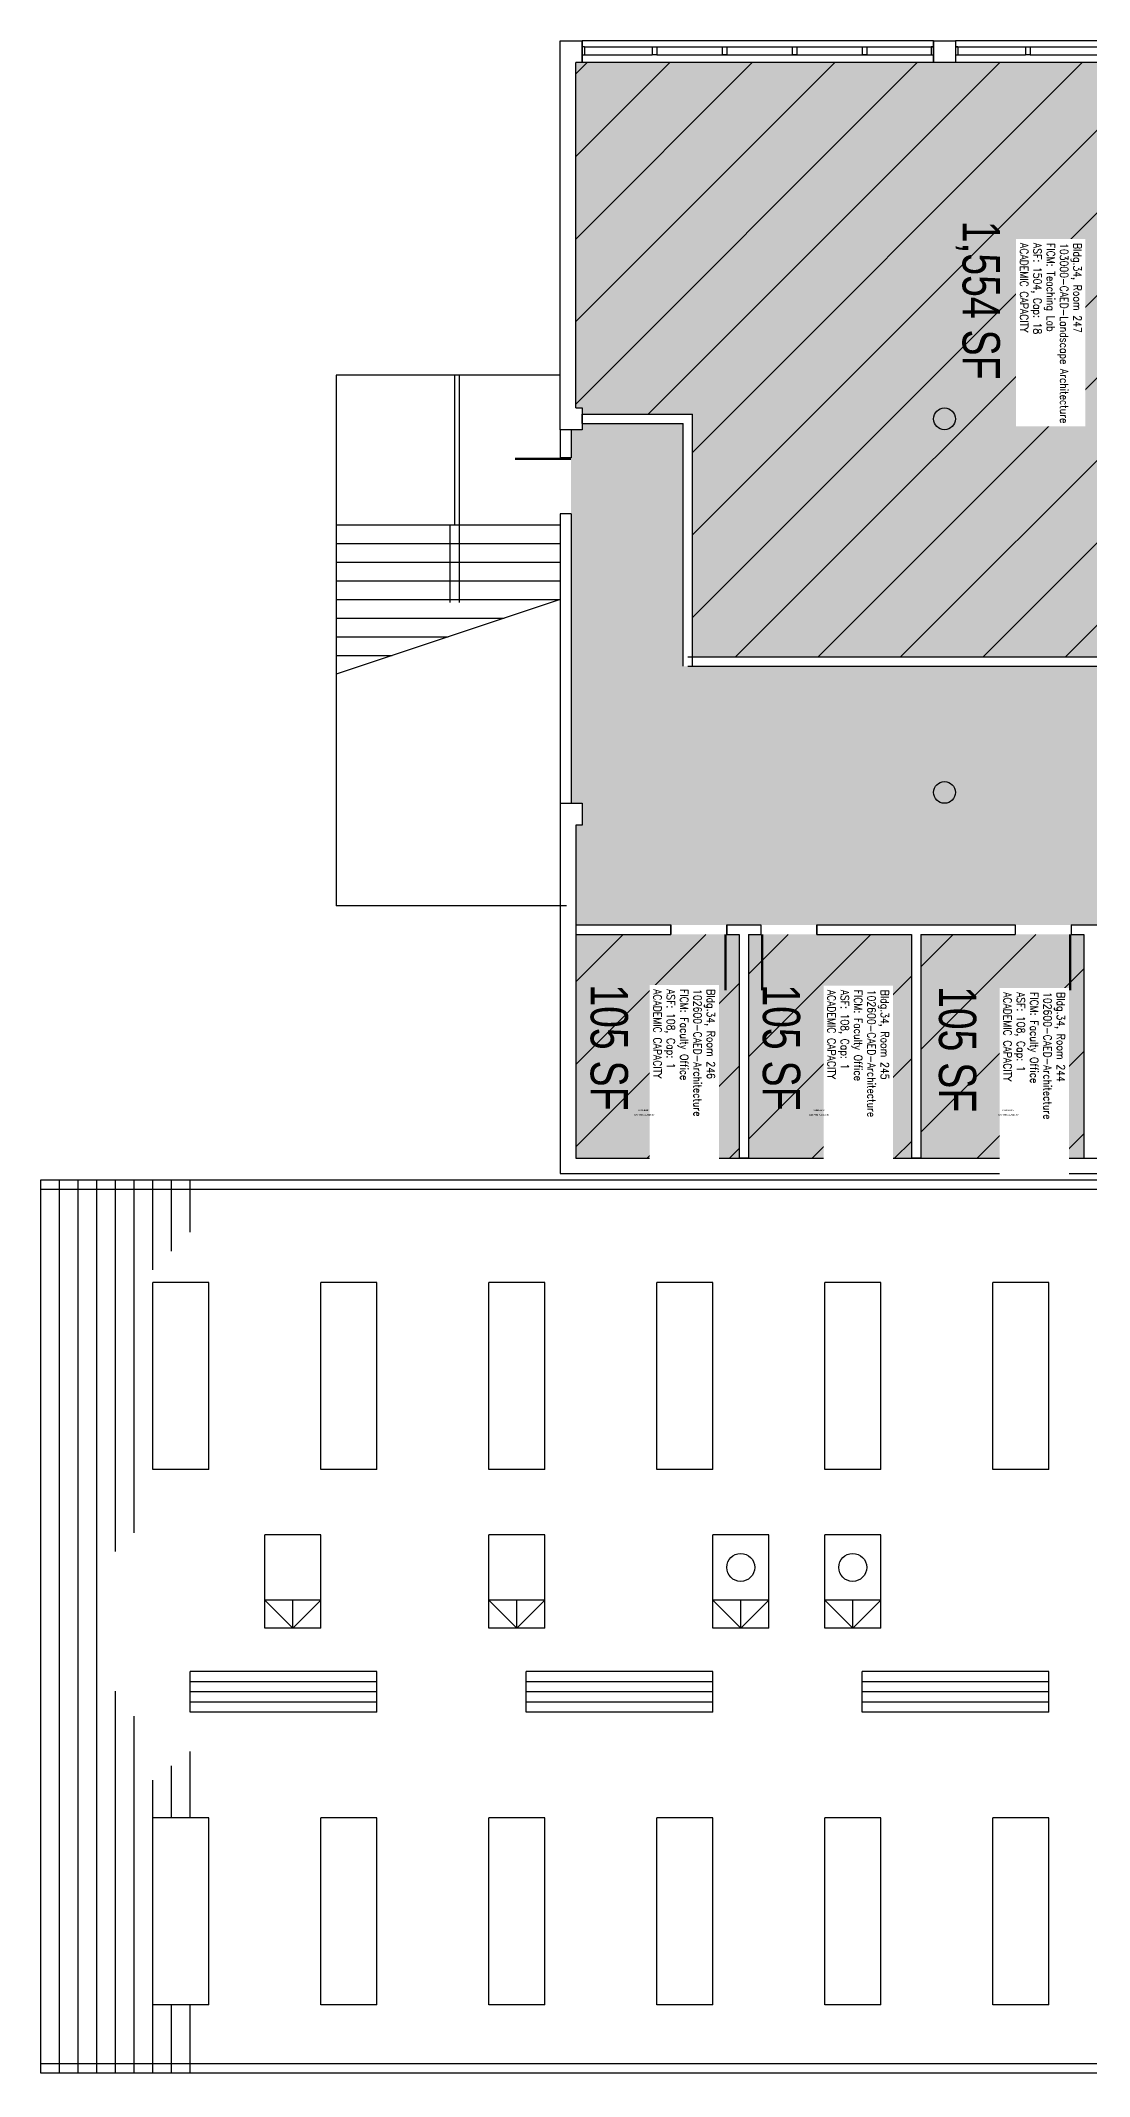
# Model space of a CAD drawing. Header units: inches. Extents: x -334 to 3612, y -24 to 2633.
# Drawn here: x -334 to 340, y 1322 to 2630 of the extents above; entities that cross this region are included whole.
import ezdxf
from ezdxf.enums import TextEntityAlignment as Align

# ---------------------------------------------------------------- set-up
doc = ezdxf.new("R2010")
doc.units = ezdxf.units.IN
doc.header["$LTSCALE"] = 10
doc.header["$MEASUREMENT"] = 0
for name, color, linetype in [('A-DOOR', 2, 'CONTINUOUS'), ('A-FLOR', 3, 'CONTINUOUS'), ('A-GLAZ', 1, 'CONTINUOUS'), ('A-GLAZ-SILL', 2, 'CONTINUOUS'), ('A-IDEN-CNUM', 7, 'CONTINUOUS'), ('A-IDEN-RNUM', 7, 'CONTINUOUS'), ('A-IDEN-SNUM', 4, 'CONTINUOUS'), ('A-IDEN-VNUM', 4, 'CONTINUOUS'), ('A-ROOF', 2, 'CONTINUOUS'), ('A-WALL', 5, 'CONTINUOUS'), ('AREA-TEXT', 3, 'CONTINUOUS'), ('Rooms-Capacity', 4, 'CONTINUOUS'), ('Rooms-Category-Color', 7, 'CONTINUOUS'), ('Rooms-College-Color', 7, 'CONTINUOUS'), ('Rooms-Department-Color', 7, 'CONTINUOUS'), ('Rooms-Division-Color', 7, 'CONTINUOUS'), ('Rooms-Information', 7, 'CONTINUOUS')]:
    doc.layers.add(name, color=color, linetype=linetype)
doc.styles.add('AREA', font='arial.ttf', dxfattribs={"width": 0.75, "height": 24})
doc.styles.add('ROOMSNUMBER', font='txt', dxfattribs={"height": 0.03})
doc.styles.add('ROOMVNUMBER', font='simplex.shx', dxfattribs={"width": 0.85})

msp = doc.modelspace()

# ---------------------------------------------------------------- hatches: boundary and pattern name
at = {"layer": 'Rooms-Capacity'}
h = msp.add_hatch(dxfattribs=at)
h.set_pattern_fill('ANSI31', color=256, scale=300, style=0)
h.paths.add_polyline_path([(626.5, 2616), (14, 2616), (10, 2616), (10, 2394), (14, 2394), (14, 2390), (85, 2390), (85, 2234), (413.5, 2234), (449.5, 2234), (626.5, 2234)])
h = msp.add_hatch(dxfattribs=at)
h.set_pattern_fill('ANSI31', color=256, scale=300, style=0)
h.paths.add_polyline_path([(115, 2055.7), (107, 2055.7), (71, 2055.7), (10, 2055.7), (10, 1912), (115, 1912)])
h = msp.add_hatch(dxfattribs=at)
h.set_pattern_fill('ANSI31', color=256, scale=300, style=0)
h.paths.add_polyline_path([(225.7, 2055.7), (165, 2055.7), (129, 2055.7), (121, 2055.7), (121, 1912), (225.7, 1912)])
h = msp.add_hatch(dxfattribs=at)
h.set_pattern_fill('ANSI31', color=256, scale=300, style=0)
h.paths.add_polyline_path([(336.5, 2055.7), (327.7, 2055.7), (292.5, 2055.7), (231.7, 2055.7), (231.7, 1912), (336.5, 1912)])
at = {"layer": 'Rooms-Category-Color', "true_color": 0xe3f498}
msp.add_hatch(color=61, dxfattribs=at).paths.add_polyline_path([(626.5, 2616), (14, 2616), (10, 2616), (10, 2394), (14, 2394), (14, 2390), (85, 2390), (85, 2234), (413.5, 2234), (449.5, 2234), (626.5, 2234)])
at = {"layer": 'Rooms-Category-Color', "true_color": 0xadadad}
h = msp.add_hatch(color=253, dxfattribs=at)
edge = h.paths.add_edge_path()
edge.add_line((2158, 1898), (2155, 1898))
edge.add_line((2155, 1898), (2155, 1918))
edge.add_line((2155, 1918), (2155, 1954))
edge.add_line((2155, 1954), (2155, 2038))
edge.add_line((2155, 2038), (2155, 2074))
edge.add_line((2155, 2074), (2155, 2140))
edge.add_line((2155, 2140), (2155, 2154))
edge.add_line((2155, 2154), (2162.5, 2154))
edge.add_line((2162.5, 2154), (2162.5, 2220))
edge.add_line((2162.5, 2220), (2162.5, 2228))
edge.add_line((2162.5, 2228), (2060.5, 2228))
edge.add_line((2060.5, 2228), (2024.5, 2228))
edge.add_line((2024.5, 2228), (1891, 2228))
edge.add_line((1891, 2228), (1819, 2228))
edge.add_line((1819, 2228), (1423, 2228))
edge.add_line((1423, 2228), (1387, 2228))
edge.add_line((1387, 2228), (845.5, 2228))
edge.add_line((845.5, 2228), (809.5, 2228))
edge.add_line((809.5, 2228), (449.5, 2228))
edge.add_line((449.5, 2228), (413.5, 2228))
edge.add_line((413.5, 2228), (79, 2228))
edge.add_line((79, 2228), (79, 2384))
edge.add_line((79, 2384), (14, 2384))
edge.add_line((14, 2384), (14, 2380))
edge.add_line((14, 2380), (7, 2380))
edge.add_line((7, 2380), (7, 2362))
edge.add_line((7, 2362), (7, 2140))
edge.add_line((7, 2140), (14, 2140))
edge.add_line((14, 2140), (14, 2126))
edge.add_line((14, 2126), (10, 2126))
edge.add_line((10, 2126), (10, 2061.8))
edge.add_line((10, 2061.8), (71, 2061.8))
edge.add_line((71, 2061.8), (107, 2061.8))
edge.add_line((107, 2061.8), (1436, 2061.8))
edge.add_line((1436, 2061.8), (1444, 2061.8))
edge.add_line((1444, 2061.8), (1444, 2140.7))
edge.add_arc((1447, 2147), 7, 180, 244.6231, ccw=False)
edge.add_arc((1447, 2147), 7, 115.3769, 180, ccw=False)
edge.add_line((1444, 2153.3), (1444, 2154))
edge.add_line((1444, 2154), (1447, 2154))
edge.add_arc((1447, 2147), 7, 89.9909, 90.009, ccw=False)
edge.add_line((1447, 2154), (1608, 2154))
edge.add_line((1608, 2154), (1644, 2154))
edge.add_line((1644, 2154), (1680, 2154))
edge.add_line((1680, 2154), (1680, 2154))
edge.add_line((1680, 2154), (1694, 2154))
edge.add_line((1694, 2154), (1694, 2154))
edge.add_line((1694, 2154), (1748.7, 2154))
edge.add_line((1748.7, 2154), (1784.8, 2154))
edge.add_line((1784.8, 2154), (1804, 2154))
edge.add_line((1804, 2154), (1920, 2154))
edge.add_line((1920, 2154), (1934, 2154))
edge.add_line((1934, 2154), (1934, 1912))
edge.add_line((1934, 1912), (1934, 1898))
edge.add_line((1934, 1898), (1920, 1898))
edge.add_line((1920, 1898), (1920, 1902))
edge.add_line((1920, 1902), (1803.5, 1902))
edge.add_line((1803.5, 1902), (1803.5, 1896))
edge.add_line((1803.5, 1896), (1795.5, 1896))
edge.add_line((1795.5, 1896), (1795.5, 1902))
edge.add_line((1795.5, 1902), (1184, 1902))
edge.add_line((1184, 1902), (1184, 1872))
edge.add_line((1184, 1872), (1172, 1872))
edge.add_line((1172, 1872), (1097, 1872))
edge.add_line((1097, 1872), (1097, 1818))
edge.add_line((1097, 1818), (1097, 1578))
edge.add_line((1097, 1578), (1097, 1506))
edge.add_line((1097, 1506), (1097, 1473.3))
edge.add_line((1097, 1473.3), (1097, 1338))
edge.add_line((1097, 1338), (1099, 1338))
edge.add_line((1099, 1338), (1099, 1320))
edge.add_line((1099, 1320), (1172, 1320))
edge.add_line((1172, 1320), (1172, 1392.2))
edge.add_line((1172, 1392.2), (1172, 1818))
edge.add_line((1172, 1818), (1184, 1818))
edge.add_line((1184, 1818), (1188, 1818))
edge.add_line((1188, 1818), (1224, 1818))
edge.add_line((1224, 1818), (1376, 1818))
edge.add_line((1376, 1818), (1412, 1818))
edge.add_line((1412, 1818), (1442, 1818))
edge.add_line((1442, 1818), (1478, 1818))
edge.add_line((1478, 1818), (1516, 1818))
edge.add_line((1516, 1818), (1538, 1818))
edge.add_line((1538, 1818), (1574, 1818))
edge.add_line((1574, 1818), (1672.2, 1818))
edge.add_line((1672.2, 1818), (1708.2, 1818))
edge.add_line((1708.2, 1818), (1717, 1818))
edge.add_line((1717, 1818), (1727, 1818))
edge.add_line((1727, 1818), (1727, 1814.3))
edge.add_line((1727, 1814.3), (1931, 1814.3))
edge.add_line((1931, 1814.3), (1931, 1806.3))
edge.add_line((1931, 1806.3), (1931, 1734.3))
edge.add_line((1931, 1734.3), (1931, 1720.3))
edge.add_line((1931, 1720.3), (1901, 1720.3))
edge.add_line((1901, 1720.3), (1901, 1577.5))
edge.add_line((1901, 1577.5), (1950, 1577.5))
edge.add_line((1950, 1577.5), (1950, 1563.5))
edge.add_line((1950, 1563.5), (2069, 1563.5))
edge.add_line((2069, 1563.5), (2069, 1577.5))
edge.add_line((2069, 1577.5), (2094, 1577.5))
edge.add_line((2094, 1577.5), (2094, 1572.5))
edge.add_line((2094, 1572.5), (2148, 1572.5))
edge.add_line((2148, 1572.5), (2148, 1578.4))
edge.add_line((2148, 1578.4), (2160, 1578.4))
edge.add_line((2160, 1578.4), (2160, 1584.4))
edge.add_line((2160, 1584.4), (2160, 1620.4))
edge.add_line((2160, 1620.4), (2160, 1788))
edge.add_line((2160, 1788), (2158, 1788))
edge.add_line((2158, 1788), (2158, 1824))
edge.add_line((2158, 1824), (2158, 1870))
edge.add_line((2158, 1870), (2158, 1898))
at = {"layer": 'Rooms-Category-Color', "true_color": 0xfa9ba3}
for points in [[(115, 2055.7), (107, 2055.7), (71, 2055.7), (10, 2055.7), (10, 1912), (115, 1912)], [(225.7, 2055.7), (165, 2055.7), (129, 2055.7), (121, 2055.7), (121, 1912), (225.7, 1912)], [(336.5, 2055.7), (327.7, 2055.7), (292.5, 2055.7), (231.7, 2055.7), (231.7, 1912), (336.5, 1912)]]:
    msp.add_hatch(color=241, dxfattribs=at).paths.add_polyline_path(points)
at = {"layer": 'Rooms-College-Color', "true_color": 0xe3f498}
for points in [[(626.5, 2616), (14, 2616), (10, 2616), (10, 2394), (14, 2394), (14, 2390), (85, 2390), (85, 2234), (413.5, 2234), (449.5, 2234), (626.5, 2234)], [(115, 2055.7), (107, 2055.7), (71, 2055.7), (10, 2055.7), (10, 1912), (115, 1912)], [(225.7, 2055.7), (165, 2055.7), (129, 2055.7), (121, 2055.7), (121, 1912), (225.7, 1912)], [(336.5, 2055.7), (327.7, 2055.7), (292.5, 2055.7), (231.7, 2055.7), (231.7, 1912), (336.5, 1912)]]:
    msp.add_hatch(color=61, dxfattribs=at).paths.add_polyline_path(points)
at = {"layer": 'Rooms-College-Color', "true_color": 0xadadad}
h = msp.add_hatch(color=253, dxfattribs=at)
edge = h.paths.add_edge_path()
edge.add_line((2158, 1898), (2155, 1898))
edge.add_line((2155, 1898), (2155, 1918))
edge.add_line((2155, 1918), (2155, 1954))
edge.add_line((2155, 1954), (2155, 2038))
edge.add_line((2155, 2038), (2155, 2074))
edge.add_line((2155, 2074), (2155, 2140))
edge.add_line((2155, 2140), (2155, 2154))
edge.add_line((2155, 2154), (2162.5, 2154))
edge.add_line((2162.5, 2154), (2162.5, 2220))
edge.add_line((2162.5, 2220), (2162.5, 2228))
edge.add_line((2162.5, 2228), (2060.5, 2228))
edge.add_line((2060.5, 2228), (2024.5, 2228))
edge.add_line((2024.5, 2228), (1891, 2228))
edge.add_line((1891, 2228), (1819, 2228))
edge.add_line((1819, 2228), (1423, 2228))
edge.add_line((1423, 2228), (1387, 2228))
edge.add_line((1387, 2228), (845.5, 2228))
edge.add_line((845.5, 2228), (809.5, 2228))
edge.add_line((809.5, 2228), (449.5, 2228))
edge.add_line((449.5, 2228), (413.5, 2228))
edge.add_line((413.5, 2228), (79, 2228))
edge.add_line((79, 2228), (79, 2384))
edge.add_line((79, 2384), (14, 2384))
edge.add_line((14, 2384), (14, 2380))
edge.add_line((14, 2380), (7, 2380))
edge.add_line((7, 2380), (7, 2362))
edge.add_line((7, 2362), (7, 2140))
edge.add_line((7, 2140), (14, 2140))
edge.add_line((14, 2140), (14, 2126))
edge.add_line((14, 2126), (10, 2126))
edge.add_line((10, 2126), (10, 2061.8))
edge.add_line((10, 2061.8), (71, 2061.8))
edge.add_line((71, 2061.8), (107, 2061.8))
edge.add_line((107, 2061.8), (1436, 2061.8))
edge.add_line((1436, 2061.8), (1444, 2061.8))
edge.add_line((1444, 2061.8), (1444, 2140.7))
edge.add_arc((1447, 2147), 7, 180, 244.6231, ccw=False)
edge.add_arc((1447, 2147), 7, 115.3769, 180, ccw=False)
edge.add_line((1444, 2153.3), (1444, 2154))
edge.add_line((1444, 2154), (1447, 2154))
edge.add_arc((1447, 2147), 7, 89.9909, 90.009, ccw=False)
edge.add_line((1447, 2154), (1608, 2154))
edge.add_line((1608, 2154), (1644, 2154))
edge.add_line((1644, 2154), (1680, 2154))
edge.add_line((1680, 2154), (1680, 2154))
edge.add_line((1680, 2154), (1694, 2154))
edge.add_line((1694, 2154), (1694, 2154))
edge.add_line((1694, 2154), (1748.7, 2154))
edge.add_line((1748.7, 2154), (1784.8, 2154))
edge.add_line((1784.8, 2154), (1804, 2154))
edge.add_line((1804, 2154), (1920, 2154))
edge.add_line((1920, 2154), (1934, 2154))
edge.add_line((1934, 2154), (1934, 1912))
edge.add_line((1934, 1912), (1934, 1898))
edge.add_line((1934, 1898), (1920, 1898))
edge.add_line((1920, 1898), (1920, 1902))
edge.add_line((1920, 1902), (1803.5, 1902))
edge.add_line((1803.5, 1902), (1803.5, 1896))
edge.add_line((1803.5, 1896), (1795.5, 1896))
edge.add_line((1795.5, 1896), (1795.5, 1902))
edge.add_line((1795.5, 1902), (1184, 1902))
edge.add_line((1184, 1902), (1184, 1872))
edge.add_line((1184, 1872), (1172, 1872))
edge.add_line((1172, 1872), (1097, 1872))
edge.add_line((1097, 1872), (1097, 1818))
edge.add_line((1097, 1818), (1097, 1578))
edge.add_line((1097, 1578), (1097, 1506))
edge.add_line((1097, 1506), (1097, 1473.3))
edge.add_line((1097, 1473.3), (1097, 1338))
edge.add_line((1097, 1338), (1099, 1338))
edge.add_line((1099, 1338), (1099, 1320))
edge.add_line((1099, 1320), (1172, 1320))
edge.add_line((1172, 1320), (1172, 1392.2))
edge.add_line((1172, 1392.2), (1172, 1818))
edge.add_line((1172, 1818), (1184, 1818))
edge.add_line((1184, 1818), (1188, 1818))
edge.add_line((1188, 1818), (1224, 1818))
edge.add_line((1224, 1818), (1376, 1818))
edge.add_line((1376, 1818), (1412, 1818))
edge.add_line((1412, 1818), (1442, 1818))
edge.add_line((1442, 1818), (1478, 1818))
edge.add_line((1478, 1818), (1516, 1818))
edge.add_line((1516, 1818), (1538, 1818))
edge.add_line((1538, 1818), (1574, 1818))
edge.add_line((1574, 1818), (1672.2, 1818))
edge.add_line((1672.2, 1818), (1708.2, 1818))
edge.add_line((1708.2, 1818), (1717, 1818))
edge.add_line((1717, 1818), (1727, 1818))
edge.add_line((1727, 1818), (1727, 1814.3))
edge.add_line((1727, 1814.3), (1931, 1814.3))
edge.add_line((1931, 1814.3), (1931, 1806.3))
edge.add_line((1931, 1806.3), (1931, 1734.3))
edge.add_line((1931, 1734.3), (1931, 1720.3))
edge.add_line((1931, 1720.3), (1901, 1720.3))
edge.add_line((1901, 1720.3), (1901, 1577.5))
edge.add_line((1901, 1577.5), (1950, 1577.5))
edge.add_line((1950, 1577.5), (1950, 1563.5))
edge.add_line((1950, 1563.5), (2069, 1563.5))
edge.add_line((2069, 1563.5), (2069, 1577.5))
edge.add_line((2069, 1577.5), (2094, 1577.5))
edge.add_line((2094, 1577.5), (2094, 1572.5))
edge.add_line((2094, 1572.5), (2148, 1572.5))
edge.add_line((2148, 1572.5), (2148, 1578.4))
edge.add_line((2148, 1578.4), (2160, 1578.4))
edge.add_line((2160, 1578.4), (2160, 1584.4))
edge.add_line((2160, 1584.4), (2160, 1620.4))
edge.add_line((2160, 1620.4), (2160, 1788))
edge.add_line((2160, 1788), (2158, 1788))
edge.add_line((2158, 1788), (2158, 1824))
edge.add_line((2158, 1824), (2158, 1870))
edge.add_line((2158, 1870), (2158, 1898))
at = {"layer": 'Rooms-Department-Color', "true_color": 0xe3f498}
for points in [[(626.5, 2616), (14, 2616), (10, 2616), (10, 2394), (14, 2394), (14, 2390), (85, 2390), (85, 2234), (413.5, 2234), (449.5, 2234), (626.5, 2234)], [(115, 2055.7), (107, 2055.7), (71, 2055.7), (10, 2055.7), (10, 1912), (115, 1912)], [(225.7, 2055.7), (165, 2055.7), (129, 2055.7), (121, 2055.7), (121, 1912), (225.7, 1912)], [(336.5, 2055.7), (327.7, 2055.7), (292.5, 2055.7), (231.7, 2055.7), (231.7, 1912), (336.5, 1912)]]:
    msp.add_hatch(color=61, dxfattribs=at).paths.add_polyline_path(points)
at = {"layer": 'Rooms-Department-Color', "true_color": 0xacacac}
h = msp.add_hatch(color=253, dxfattribs=at)
edge = h.paths.add_edge_path()
edge.add_line((2158, 1898), (2155, 1898))
edge.add_line((2155, 1898), (2155, 1918))
edge.add_line((2155, 1918), (2155, 1954))
edge.add_line((2155, 1954), (2155, 2038))
edge.add_line((2155, 2038), (2155, 2074))
edge.add_line((2155, 2074), (2155, 2140))
edge.add_line((2155, 2140), (2155, 2154))
edge.add_line((2155, 2154), (2162.5, 2154))
edge.add_line((2162.5, 2154), (2162.5, 2220))
edge.add_line((2162.5, 2220), (2162.5, 2228))
edge.add_line((2162.5, 2228), (2060.5, 2228))
edge.add_line((2060.5, 2228), (2024.5, 2228))
edge.add_line((2024.5, 2228), (1891, 2228))
edge.add_line((1891, 2228), (1819, 2228))
edge.add_line((1819, 2228), (1423, 2228))
edge.add_line((1423, 2228), (1387, 2228))
edge.add_line((1387, 2228), (845.5, 2228))
edge.add_line((845.5, 2228), (809.5, 2228))
edge.add_line((809.5, 2228), (449.5, 2228))
edge.add_line((449.5, 2228), (413.5, 2228))
edge.add_line((413.5, 2228), (79, 2228))
edge.add_line((79, 2228), (79, 2384))
edge.add_line((79, 2384), (14, 2384))
edge.add_line((14, 2384), (14, 2380))
edge.add_line((14, 2380), (7, 2380))
edge.add_line((7, 2380), (7, 2362))
edge.add_line((7, 2362), (7, 2140))
edge.add_line((7, 2140), (14, 2140))
edge.add_line((14, 2140), (14, 2126))
edge.add_line((14, 2126), (10, 2126))
edge.add_line((10, 2126), (10, 2061.8))
edge.add_line((10, 2061.8), (71, 2061.8))
edge.add_line((71, 2061.8), (107, 2061.8))
edge.add_line((107, 2061.8), (1436, 2061.8))
edge.add_line((1436, 2061.8), (1444, 2061.8))
edge.add_line((1444, 2061.8), (1444, 2140.7))
edge.add_arc((1447, 2147), 7, 180, 244.6231, ccw=False)
edge.add_arc((1447, 2147), 7, 115.3769, 180, ccw=False)
edge.add_line((1444, 2153.3), (1444, 2154))
edge.add_line((1444, 2154), (1447, 2154))
edge.add_arc((1447, 2147), 7, 89.9909, 90.009, ccw=False)
edge.add_line((1447, 2154), (1608, 2154))
edge.add_line((1608, 2154), (1644, 2154))
edge.add_line((1644, 2154), (1680, 2154))
edge.add_line((1680, 2154), (1680, 2154))
edge.add_line((1680, 2154), (1694, 2154))
edge.add_line((1694, 2154), (1694, 2154))
edge.add_line((1694, 2154), (1748.7, 2154))
edge.add_line((1748.7, 2154), (1784.8, 2154))
edge.add_line((1784.8, 2154), (1804, 2154))
edge.add_line((1804, 2154), (1920, 2154))
edge.add_line((1920, 2154), (1934, 2154))
edge.add_line((1934, 2154), (1934, 1912))
edge.add_line((1934, 1912), (1934, 1898))
edge.add_line((1934, 1898), (1920, 1898))
edge.add_line((1920, 1898), (1920, 1902))
edge.add_line((1920, 1902), (1803.5, 1902))
edge.add_line((1803.5, 1902), (1803.5, 1896))
edge.add_line((1803.5, 1896), (1795.5, 1896))
edge.add_line((1795.5, 1896), (1795.5, 1902))
edge.add_line((1795.5, 1902), (1184, 1902))
edge.add_line((1184, 1902), (1184, 1872))
edge.add_line((1184, 1872), (1172, 1872))
edge.add_line((1172, 1872), (1097, 1872))
edge.add_line((1097, 1872), (1097, 1818))
edge.add_line((1097, 1818), (1097, 1578))
edge.add_line((1097, 1578), (1097, 1506))
edge.add_line((1097, 1506), (1097, 1473.3))
edge.add_line((1097, 1473.3), (1097, 1338))
edge.add_line((1097, 1338), (1099, 1338))
edge.add_line((1099, 1338), (1099, 1320))
edge.add_line((1099, 1320), (1172, 1320))
edge.add_line((1172, 1320), (1172, 1392.2))
edge.add_line((1172, 1392.2), (1172, 1818))
edge.add_line((1172, 1818), (1184, 1818))
edge.add_line((1184, 1818), (1188, 1818))
edge.add_line((1188, 1818), (1224, 1818))
edge.add_line((1224, 1818), (1376, 1818))
edge.add_line((1376, 1818), (1412, 1818))
edge.add_line((1412, 1818), (1442, 1818))
edge.add_line((1442, 1818), (1478, 1818))
edge.add_line((1478, 1818), (1516, 1818))
edge.add_line((1516, 1818), (1538, 1818))
edge.add_line((1538, 1818), (1574, 1818))
edge.add_line((1574, 1818), (1672.2, 1818))
edge.add_line((1672.2, 1818), (1708.2, 1818))
edge.add_line((1708.2, 1818), (1717, 1818))
edge.add_line((1717, 1818), (1727, 1818))
edge.add_line((1727, 1818), (1727, 1814.3))
edge.add_line((1727, 1814.3), (1931, 1814.3))
edge.add_line((1931, 1814.3), (1931, 1806.3))
edge.add_line((1931, 1806.3), (1931, 1734.3))
edge.add_line((1931, 1734.3), (1931, 1720.3))
edge.add_line((1931, 1720.3), (1901, 1720.3))
edge.add_line((1901, 1720.3), (1901, 1577.5))
edge.add_line((1901, 1577.5), (1950, 1577.5))
edge.add_line((1950, 1577.5), (1950, 1563.5))
edge.add_line((1950, 1563.5), (2069, 1563.5))
edge.add_line((2069, 1563.5), (2069, 1577.5))
edge.add_line((2069, 1577.5), (2094, 1577.5))
edge.add_line((2094, 1577.5), (2094, 1572.5))
edge.add_line((2094, 1572.5), (2148, 1572.5))
edge.add_line((2148, 1572.5), (2148, 1578.4))
edge.add_line((2148, 1578.4), (2160, 1578.4))
edge.add_line((2160, 1578.4), (2160, 1584.4))
edge.add_line((2160, 1584.4), (2160, 1620.4))
edge.add_line((2160, 1620.4), (2160, 1788))
edge.add_line((2160, 1788), (2158, 1788))
edge.add_line((2158, 1788), (2158, 1824))
edge.add_line((2158, 1824), (2158, 1870))
edge.add_line((2158, 1870), (2158, 1898))
at = {"layer": 'Rooms-Division-Color', "true_color": 0xe3f498}
for points in [[(626.5, 2616), (14, 2616), (10, 2616), (10, 2394), (14, 2394), (14, 2390), (85, 2390), (85, 2234), (413.5, 2234), (449.5, 2234), (626.5, 2234)], [(115, 2055.7), (107, 2055.7), (71, 2055.7), (10, 2055.7), (10, 1912), (115, 1912)], [(225.7, 2055.7), (165, 2055.7), (129, 2055.7), (121, 2055.7), (121, 1912), (225.7, 1912)], [(336.5, 2055.7), (327.7, 2055.7), (292.5, 2055.7), (231.7, 2055.7), (231.7, 1912), (336.5, 1912)]]:
    msp.add_hatch(color=61, dxfattribs=at).paths.add_polyline_path(points)
at = {"layer": 'Rooms-Division-Color', "true_color": 0xadadad}
h = msp.add_hatch(color=253, dxfattribs=at)
edge = h.paths.add_edge_path()
edge.add_line((2158, 1898), (2155, 1898))
edge.add_line((2155, 1898), (2155, 1918))
edge.add_line((2155, 1918), (2155, 1954))
edge.add_line((2155, 1954), (2155, 2038))
edge.add_line((2155, 2038), (2155, 2074))
edge.add_line((2155, 2074), (2155, 2140))
edge.add_line((2155, 2140), (2155, 2154))
edge.add_line((2155, 2154), (2162.5, 2154))
edge.add_line((2162.5, 2154), (2162.5, 2220))
edge.add_line((2162.5, 2220), (2162.5, 2228))
edge.add_line((2162.5, 2228), (2060.5, 2228))
edge.add_line((2060.5, 2228), (2024.5, 2228))
edge.add_line((2024.5, 2228), (1891, 2228))
edge.add_line((1891, 2228), (1819, 2228))
edge.add_line((1819, 2228), (1423, 2228))
edge.add_line((1423, 2228), (1387, 2228))
edge.add_line((1387, 2228), (845.5, 2228))
edge.add_line((845.5, 2228), (809.5, 2228))
edge.add_line((809.5, 2228), (449.5, 2228))
edge.add_line((449.5, 2228), (413.5, 2228))
edge.add_line((413.5, 2228), (79, 2228))
edge.add_line((79, 2228), (79, 2384))
edge.add_line((79, 2384), (14, 2384))
edge.add_line((14, 2384), (14, 2380))
edge.add_line((14, 2380), (7, 2380))
edge.add_line((7, 2380), (7, 2362))
edge.add_line((7, 2362), (7, 2140))
edge.add_line((7, 2140), (14, 2140))
edge.add_line((14, 2140), (14, 2126))
edge.add_line((14, 2126), (10, 2126))
edge.add_line((10, 2126), (10, 2061.8))
edge.add_line((10, 2061.8), (71, 2061.8))
edge.add_line((71, 2061.8), (107, 2061.8))
edge.add_line((107, 2061.8), (1436, 2061.8))
edge.add_line((1436, 2061.8), (1444, 2061.8))
edge.add_line((1444, 2061.8), (1444, 2140.7))
edge.add_arc((1447, 2147), 7, 180, 244.6231, ccw=False)
edge.add_arc((1447, 2147), 7, 115.3769, 180, ccw=False)
edge.add_line((1444, 2153.3), (1444, 2154))
edge.add_line((1444, 2154), (1447, 2154))
edge.add_arc((1447, 2147), 7, 89.9909, 90.009, ccw=False)
edge.add_line((1447, 2154), (1608, 2154))
edge.add_line((1608, 2154), (1644, 2154))
edge.add_line((1644, 2154), (1680, 2154))
edge.add_line((1680, 2154), (1680, 2154))
edge.add_line((1680, 2154), (1694, 2154))
edge.add_line((1694, 2154), (1694, 2154))
edge.add_line((1694, 2154), (1748.7, 2154))
edge.add_line((1748.7, 2154), (1784.8, 2154))
edge.add_line((1784.8, 2154), (1804, 2154))
edge.add_line((1804, 2154), (1920, 2154))
edge.add_line((1920, 2154), (1934, 2154))
edge.add_line((1934, 2154), (1934, 1912))
edge.add_line((1934, 1912), (1934, 1898))
edge.add_line((1934, 1898), (1920, 1898))
edge.add_line((1920, 1898), (1920, 1902))
edge.add_line((1920, 1902), (1803.5, 1902))
edge.add_line((1803.5, 1902), (1803.5, 1896))
edge.add_line((1803.5, 1896), (1795.5, 1896))
edge.add_line((1795.5, 1896), (1795.5, 1902))
edge.add_line((1795.5, 1902), (1184, 1902))
edge.add_line((1184, 1902), (1184, 1872))
edge.add_line((1184, 1872), (1172, 1872))
edge.add_line((1172, 1872), (1097, 1872))
edge.add_line((1097, 1872), (1097, 1818))
edge.add_line((1097, 1818), (1097, 1578))
edge.add_line((1097, 1578), (1097, 1506))
edge.add_line((1097, 1506), (1097, 1473.3))
edge.add_line((1097, 1473.3), (1097, 1338))
edge.add_line((1097, 1338), (1099, 1338))
edge.add_line((1099, 1338), (1099, 1320))
edge.add_line((1099, 1320), (1172, 1320))
edge.add_line((1172, 1320), (1172, 1392.2))
edge.add_line((1172, 1392.2), (1172, 1818))
edge.add_line((1172, 1818), (1184, 1818))
edge.add_line((1184, 1818), (1188, 1818))
edge.add_line((1188, 1818), (1224, 1818))
edge.add_line((1224, 1818), (1376, 1818))
edge.add_line((1376, 1818), (1412, 1818))
edge.add_line((1412, 1818), (1442, 1818))
edge.add_line((1442, 1818), (1478, 1818))
edge.add_line((1478, 1818), (1516, 1818))
edge.add_line((1516, 1818), (1538, 1818))
edge.add_line((1538, 1818), (1574, 1818))
edge.add_line((1574, 1818), (1672.2, 1818))
edge.add_line((1672.2, 1818), (1708.2, 1818))
edge.add_line((1708.2, 1818), (1717, 1818))
edge.add_line((1717, 1818), (1727, 1818))
edge.add_line((1727, 1818), (1727, 1814.3))
edge.add_line((1727, 1814.3), (1931, 1814.3))
edge.add_line((1931, 1814.3), (1931, 1806.3))
edge.add_line((1931, 1806.3), (1931, 1734.3))
edge.add_line((1931, 1734.3), (1931, 1720.3))
edge.add_line((1931, 1720.3), (1901, 1720.3))
edge.add_line((1901, 1720.3), (1901, 1577.5))
edge.add_line((1901, 1577.5), (1950, 1577.5))
edge.add_line((1950, 1577.5), (1950, 1563.5))
edge.add_line((1950, 1563.5), (2069, 1563.5))
edge.add_line((2069, 1563.5), (2069, 1577.5))
edge.add_line((2069, 1577.5), (2094, 1577.5))
edge.add_line((2094, 1577.5), (2094, 1572.5))
edge.add_line((2094, 1572.5), (2148, 1572.5))
edge.add_line((2148, 1572.5), (2148, 1578.4))
edge.add_line((2148, 1578.4), (2160, 1578.4))
edge.add_line((2160, 1578.4), (2160, 1584.4))
edge.add_line((2160, 1584.4), (2160, 1620.4))
edge.add_line((2160, 1620.4), (2160, 1788))
edge.add_line((2160, 1788), (2158, 1788))
edge.add_line((2158, 1788), (2158, 1824))
edge.add_line((2158, 1824), (2158, 1870))
edge.add_line((2158, 1870), (2158, 1898))

# ---------------------------------------------------------------- linework, layer by layer
at = {"layer": 'A-DOOR'}
for points in [[(7, 2361.3, 1.5, 1.5, 0), (-29, 2361.3, 0, 0, 0), (-29, 2362, 0, 0, 0.414214), (7, 2326, 0, 0, 0.414214)], [(106.2, 2055.7, 1.5, 1.5, 0), (106.2, 2019.8, 0, 0, 0), (107, 2019.8, 0, 0, -0.414214), (71, 2055.7, 0, 0, -0.414214)], [(129.7, 2055.7, 1.5, 1.5, 0), (129.7, 2019.8, 0, 0, 0), (129, 2019.8, 0, 0, 0.414214), (165, 2055.7, 0, 0, 0.414214)], [(327.7, 2055.7, 1.5, 1.5, 0), (327.7, 2019.8, 0, 0, 0), (328.5, 2019.8, 0, 0, -0.414214), (292.5, 2055.7, 0, 0, -0.414214)]]:
    msp.add_lwpolyline(points, format="xyseb", dxfattribs=at)
at = {"layer": 'A-FLOR'}
for p, q in [((-144, 2415), (-144, 2074)), ((0, 2415), (-144, 2415)), ((-68, 2415), (-68, 2319)), ((-65, 2415), (-65, 2269)), ((-144, 2319), (0, 2319)), ((-71, 2319), (-71, 2269)), ((-144, 2307), (0, 2307)), ((-144, 2295), (0, 2295)), ((-144, 2283), (0, 2283)), ((0, 2271), (-144, 2223)), ((-144, 2271), (0, 2271)), ((-144, 2259), (-36, 2259)), ((-144, 2247), (-72, 2247)), ((-144, 2235), (-108, 2235)), ((4, 2074), (-144, 2074))]:
    msp.add_line(p, q, dxfattribs=at)
at = {"layer": 'A-GLAZ'}
for p, q in [((15.5, 2626), (59, 2626)), ((15.5, 2621), (59, 2621)), ((15.5, 2621), (59, 2621)), ((62, 2626), (240, 2626)), ((62, 2621), (240, 2621)), ((62, 2621), (240, 2621)), ((254, 2626), (299, 2626)), ((254, 2621), (299, 2621)), ((254, 2621), (299, 2621)), ((302, 2626), (480, 2626)), ((302, 2621), (480, 2621)), ((302, 2621), (480, 2621))]:
    msp.add_line(p, q, dxfattribs=at)
at = {"layer": 'A-GLAZ-SILL'}
for p, q in [((240, 2630), (14, 2630)), ((14, 2616), (14, 2630)), ((240, 2630), (240, 2616)), ((480, 2630), (254, 2630)), ((254, 2630), (254, 2616)), ((15.5, 2626), (14, 2626)), ((14, 2626), (14, 2621)), ((14, 2621), (15.5, 2621)), ((15.5, 2626), (15.5, 2621)), ((59, 2626), (59, 2621)), ((59, 2626), (62, 2626)), ((62, 2621), (59, 2621)), ((62, 2626), (62, 2621)), ((104, 2626), (104, 2621)), ((104, 2626), (107, 2626)), ((107, 2621), (104, 2621)), ((107, 2626), (107, 2621)), ((149, 2626), (149, 2621)), ((149, 2626), (152, 2626)), ((152, 2621), (149, 2621)), ((152, 2626), (152, 2621)), ((194, 2626), (194, 2621)), ((194, 2626), (197, 2626)), ((197, 2621), (194, 2621)), ((197, 2626), (197, 2621)), ((240, 2626), (238.5, 2626)), ((238.5, 2626), (238.5, 2621)), ((238.5, 2621), (240, 2621)), ((240, 2626), (240, 2621)), ((255.5, 2626), (254, 2626)), ((254, 2626), (254, 2621)), ((254, 2621), (255.5, 2621)), ((255.5, 2626), (255.5, 2621)), ((299, 2626), (302, 2626)), ((302, 2621), (299, 2621)), ((240, 2616), (14, 2616)), ((240, 2616), (14, 2616)), ((480, 2616), (254, 2616)), ((480, 2616), (254, 2616))]:
    msp.add_line(p, q, dxfattribs=at)
for points in [[(299, 2626), (299, 2621)], [(302, 2626), (302, 2621)]]:
    msp.add_lwpolyline(points, dxfattribs=at)
at = {"layer": 'A-ROOF'}
for p, q in [((-334, 1324), (-334, 1898)), ((-334, 1898), (568, 1898)), ((-322, 1324), (-322, 1898)), ((-310, 1324), (-310, 1898)), ((-298, 1324), (-298, 1898)), ((-286, 1659.2), (-286, 1898)), ((-274, 1671.2), (-274, 1898)), ((-262, 1840.3), (-262, 1898)), ((-250, 1852.3), (-250, 1898)), ((-238, 1864.3), (-238, 1898)), ((-334, 1892), (568, 1892)), ((-226, 1832), (-262, 1832)), ((-262, 1712), (-262, 1832)), ((-226, 1712), (-226, 1832)), ((-154, 1712), (-154, 1832)), ((-118, 1832), (-154, 1832)), ((-118, 1712), (-118, 1832)), ((-10, 1832), (-46, 1832)), ((-46, 1712), (-46, 1832)), ((-10, 1712), (-10, 1832)), ((98, 1832), (62, 1832)), ((62, 1712), (62, 1832)), ((98, 1712), (98, 1832)), ((206, 1832), (170, 1832)), ((170, 1712), (170, 1832)), ((206, 1712), (206, 1832)), ((314, 1832), (278, 1832)), ((278, 1712), (278, 1832)), ((314, 1712), (314, 1832)), ((-226, 1712), (-262, 1712)), ((-118, 1712), (-154, 1712)), ((-10, 1712), (-46, 1712)), ((98, 1712), (62, 1712)), ((206, 1712), (170, 1712)), ((314, 1712), (278, 1712)), ((-190, 1610), (-190, 1670)), ((-154, 1670), (-190, 1670)), ((-154, 1610), (-154, 1670)), ((-46, 1610), (-46, 1670)), ((-10, 1670), (-46, 1670)), ((-10, 1610), (-10, 1670)), ((98, 1610), (98, 1670)), ((134, 1670), (98, 1670)), ((134, 1610), (134, 1670)), ((206, 1670), (170, 1670)), ((170, 1610), (170, 1670)), ((206, 1610), (206, 1670)), ((-154, 1628), (-190, 1628)), ((-172, 1610), (-190, 1628)), ((-172, 1610), (-172, 1628)), ((-172, 1610), (-154, 1628)), ((-28, 1610), (-46, 1628)), ((-10, 1628), (-46, 1628)), ((-28, 1610), (-10, 1628)), ((-28, 1610), (-28, 1628)), ((116, 1610), (98, 1628)), ((134, 1628), (98, 1628)), ((116, 1610), (134, 1628)), ((116, 1610), (116, 1628)), ((206, 1628), (170, 1628)), ((188, 1610), (170, 1628)), ((188, 1610), (188, 1628)), ((188, 1610), (206, 1628)), ((-154, 1610), (-190, 1610)), ((-10, 1610), (-46, 1610)), ((134, 1610), (98, 1610)), ((206, 1610), (170, 1610)), ((-238, 1556), (-238, 1582)), ((-118, 1582), (-238, 1582)), ((-118, 1575.5), (-238, 1575.5)), ((-118, 1556), (-118, 1582)), ((-22, 1556), (-22, 1582)), ((98, 1582), (-22, 1582)), ((98, 1575.5), (-22, 1575.5)), ((98, 1556), (98, 1582)), ((194, 1556), (194, 1582)), ((314, 1582), (194, 1582)), ((314, 1575.5), (194, 1575.5)), ((314, 1556), (314, 1582)), ((-286, 1324), (-286, 1569.4)), ((-118, 1569), (-238, 1569)), ((-118, 1562.5), (-238, 1562.5)), ((98, 1569), (-22, 1569)), ((98, 1562.5), (-22, 1562.5)), ((314, 1569), (194, 1569)), ((314, 1562.5), (194, 1562.5)), ((-274, 1324), (-274, 1553.4)), ((-118, 1556), (-238, 1556)), ((98, 1556), (-22, 1556)), ((314, 1556), (194, 1556)), ((-238, 1488), (-238, 1530.8)), ((-250, 1488), (-250, 1521.5)), ((-262, 1488), (-262, 1512.2)), ((-262, 1368), (-262, 1488)), ((-226, 1488), (-262, 1488)), ((-226, 1368), (-226, 1488)), ((-154, 1368), (-154, 1488)), ((-118, 1488), (-154, 1488)), ((-118, 1368), (-118, 1488)), ((-46, 1368), (-46, 1488)), ((-10, 1488), (-46, 1488)), ((-10, 1368), (-10, 1488)), ((62, 1368), (62, 1488)), ((98, 1488), (62, 1488)), ((98, 1368), (98, 1488)), ((170, 1368), (170, 1488)), ((206, 1488), (170, 1488)), ((206, 1368), (206, 1488)), ((278, 1368), (278, 1488)), ((314, 1488), (278, 1488)), ((314, 1368), (314, 1488)), ((-226, 1368), (-262, 1368)), ((-262, 1324), (-262, 1368)), ((-250, 1324), (-250, 1368)), ((-238, 1324), (-238, 1368)), ((-118, 1368), (-154, 1368)), ((-10, 1368), (-46, 1368)), ((98, 1368), (62, 1368)), ((206, 1368), (170, 1368)), ((314, 1368), (278, 1368)), ((568, 1330), (-334, 1330)), ((568, 1324), (-334, 1324))]:
    msp.add_line(p, q, dxfattribs=at)
for centre in [(116, 1649), (188, 1649)]:
    msp.add_circle(centre, 9, dxfattribs=at)
at = {"layer": 'A-WALL'}
for p, q in [((0, 2630), (14, 2630)), ((0, 2630), (14, 2630)), ((0, 2616), (0, 2630)), ((0, 2616), (0, 2630)), ((0, 2630), (14, 2630)), ((0, 2630), (14, 2630)), ((14, 2630), (14, 2616)), ((14, 2630), (14, 2616)), ((14, 2630), (14, 2616)), ((14, 2630), (14, 2616)), ((0, 2380), (0, 2616)), ((0, 2380), (0, 2616)), ((14, 2616), (10, 2616)), ((10, 2394), (10, 2616)), ((14, 2616), (10, 2616)), ((10, 2394), (10, 2616)), ((14, 2616), (10, 2616)), ((14, 2616), (10, 2616)), ((254, 2616), (250, 2616)), ((254, 2616), (250, 2616)), ((10, 2394), (14, 2394)), ((10, 2394), (14, 2394)), ((10, 2394), (14, 2394)), ((10, 2394), (14, 2394)), ((10, 2394), (14, 2394)), ((10, 2394), (14, 2394)), ((10, 2394), (14, 2394)), ((10, 2394), (14, 2394)), ((14, 2394), (14, 2380)), ((14, 2394), (14, 2380)), ((14, 2394), (14, 2380)), ((14, 2394), (14, 2380)), ((14, 2394), (14, 2380)), ((14, 2394), (14, 2380)), ((14, 2394), (14, 2380)), ((14, 2394), (14, 2380)), ((14, 2390), (85, 2390)), ((14, 2384), (14, 2390)), ((14, 2384), (79, 2384)), ((79, 2228), (79, 2384)), ((85, 2228), (85, 2390)), ((14, 2380), (0, 2380)), ((14, 2380), (0, 2380)), ((0, 2380), (0, 2362)), ((14, 2380), (0, 2380)), ((14, 2380), (0, 2380)), ((7, 2380), (0, 2380)), ((7, 2380), (7, 2362)), ((14, 2380), (10, 2380)), ((14, 2380), (10, 2380)), ((14, 2380), (10, 2380)), ((14, 2380), (10, 2380)), ((7, 2362), (0, 2362)), ((0, 2326), (0, 2140)), ((7, 2326), (0, 2326)), ((7, 2326), (7, 2140)), ((82, 2234), (413.5, 2234)), ((82, 2228), (413.5, 2228)), ((0, 2140), (0, 1902)), ((0, 2140), (14, 2140)), ((0, 2140), (7, 2140)), ((10, 2140), (14, 2140)), ((10, 2140), (14, 2140)), ((10, 2140), (14, 2140)), ((14, 2140), (14, 2126)), ((14, 2140), (14, 2126)), ((14, 2140), (14, 2126)), ((14, 2140), (14, 2126)), ((10, 2126), (10, 1912)), ((14, 2126), (10, 2126)), ((14, 2126), (10, 2126)), ((14, 2126), (10, 2126)), ((14, 2126), (10, 2126)), ((10, 2061.8), (71, 2061.8)), ((10, 2061.8), (10, 2055.7)), ((10, 2055.7), (71, 2055.7)), ((71, 2061.8), (71, 2055.7)), ((71, 2055.7), (71, 2061.8)), ((107, 2061.8), (107, 2055.7)), ((107, 2061.8), (129, 2061.8)), ((107, 2055.7), (107, 2061.8)), ((107, 2055.7), (115, 2055.7)), ((115, 2055.7), (115, 1912)), ((121, 2055.7), (121, 1912)), ((121, 2055.7), (129, 2055.7)), ((129, 2061.8), (129, 2055.7)), ((129, 2061.8), (129, 2055.7)), ((165, 2061.8), (165, 2055.7)), ((165, 2061.8), (292.5, 2061.8)), ((165, 2055.7), (165, 2061.8)), ((165, 2055.7), (225.7, 2055.7)), ((225.7, 2055.7), (225.7, 1912)), ((231.7, 2055.7), (231.7, 1912)), ((231.7, 2055.7), (292.5, 2055.7)), ((292.5, 2061.8), (292.5, 2055.7)), ((292.5, 2061.8), (292.5, 2055.7)), ((328.5, 2061.8), (328.5, 2055.7)), ((328.5, 2061.8), (350.5, 2061.8)), ((328.5, 2055.7), (336.5, 2055.7)), ((336.5, 2055.7), (336.5, 1912)), ((10, 1912), (1172, 1912)), ((121, 1912), (115, 1912)), ((231.7, 1912), (225.7, 1912)), ((336.5, 1912), (342.5, 1912)), ((0, 1902), (1172, 1902))]:
    msp.add_line(p, q, dxfattribs=at)
for points in [[(240, 2630), (254, 2630), (254, 2616)], [(240, 2630), (254, 2630), (254, 2616), (240, 2616), (240, 2630)], [(240, 2630), (254, 2630), (254, 2616), (240, 2616), (240, 2630)], [(240, 2630), (254, 2630), (254, 2616)]]:
    msp.add_lwpolyline(points, dxfattribs=at)
for centre in [(247, 2387), (247, 2147)]:
    msp.add_circle(centre, 7, dxfattribs=at)

# ---------------------------------------------------------------- texts
at = {"layer": 'A-IDEN-CNUM', "style": 'ROOMSNUMBER', "width": 0.85}
for s, p in [('CAD #034-A_0247-00', (313.6, 2457.6)), ('CAD #034-A_0246-00', (54, 1939.7)), ('CAD #034-A_0245-00', (166.2, 1939.7)), ('CAD #034-A_0244-00', (288, 1939.7))]:
    msp.add_text(s, height=0.96, dxfattribs=at).set_placement(p, align=Align.MIDDLE)
at = {"layer": 'A-IDEN-RNUM', "style": 'ROOMSNUMBER', "width": 0.85}
for s, p in [('0247-00', (313.6, 2460.6)), ('0246-00', (54, 1942.7)), ('0245-00', (166.2, 1942.7)), ('0244-00', (288, 1942.7))]:
    msp.add_text(s, height=0.96, dxfattribs=at).set_placement(p, align=Align.MIDDLE)
at = {"layer": 'A-IDEN-SNUM', "style": 'ROOMSNUMBER', "width": 0.85}
for s, p in [('0340024700', (313.6, 2460.6)), ('0340024600', (54, 1942.7)), ('0340024500', (166.2, 1942.7)), ('0340024400', (288, 1942.7))]:
    msp.add_text(s, height=0.96, dxfattribs=at).set_placement(p, align=Align.MIDDLE)
at = {"layer": 'A-IDEN-VNUM', "style": 'ROOMVNUMBER', "width": 0.85}
for s, p in [('247', (313.6, 2460.6)), ('246', (78, 1982)), ('245', (189.8, 1980.9)), ('244', (303, 1978.7))]:
    msp.add_text(s, height=36, rotation=270, dxfattribs=at).set_placement(p, align=Align.MIDDLE)
at = {"layer": 'AREA-TEXT', "style": 'AREA', "width": 0.75}
for s, p in [('1,554 SF', (270.6, 2463.3)), ('105 SF', (31.5, 1983.1)), ('105 SF', (142.2, 1983.1)), ('105 SF', (255.4, 1982))]:
    msp.add_text(s, height=24, rotation=270, dxfattribs=at).set_placement(p, align=Align.MIDDLE_CENTER)

# ---------------------------------------------------------------- next in the draw order: texts
at = {"layer": 'Rooms-Information', "char_height": 5.1429, "width": 115.2, "attachment_point": 7, "rotation": 270, "style": 'ROOMVNUMBER', "bg_fill": 3, "box_fill_scale": 1.5, "bg_fill_color": 256, "bg_fill_true_color": 13158600, "bg_fill_transparency": 0}
for s, insert in [('Bldg.34, Room 247^M^J103000-CAED-Landscape Architecture^M^JFICM: Teaching Lab^M^JASF: 1504, Cap: 18^M^JACADEMIC CAPACITY', (295.6, 2500)), ('Bldg.34, Room 246^M^J102600-CAED-Architecture^M^JFICM: Faculty Office^M^JASF: 108, Cap: 1^M^JACADEMIC CAPACITY', (60, 2020.6)), ('Bldg.34, Room 245^M^J102600-CAED-Architecture^M^JFICM: Faculty Office^M^JASF: 108, Cap: 1^M^JACADEMIC CAPACITY', (171.8, 2020.2)), ('Bldg.34, Room 244^M^J102600-CAED-Architecture^M^JFICM: Faculty Office^M^JASF: 108, Cap: 1^M^JACADEMIC CAPACITY', (285, 2018.7))]:
    msp.add_mtext(s, dxfattribs=dict(at, insert=insert))

doc.saveas('drawing.dxf')
